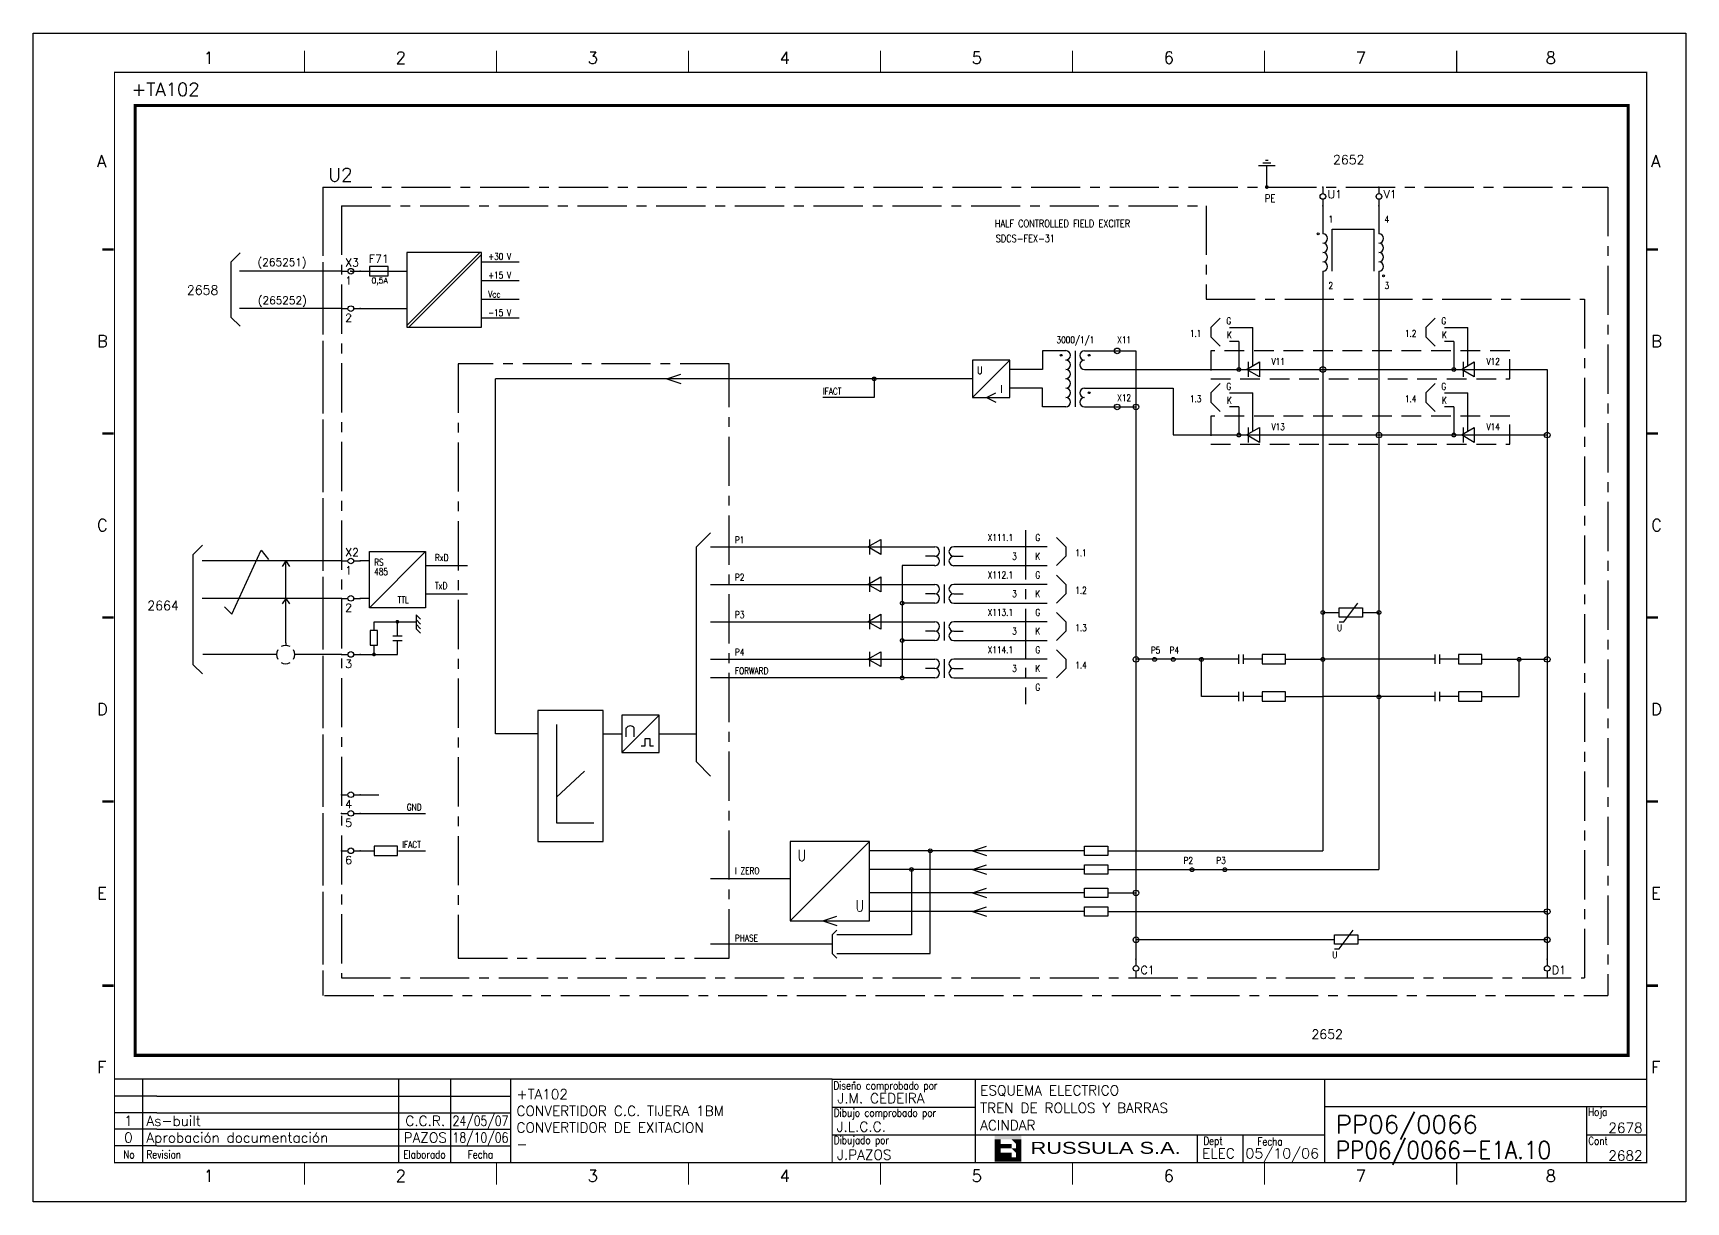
# Model space of a CAD drawing. Extents: x -25 to 1044, y -25744 to 292.
# Drawn here: x 323.4 to 743.4, y -17777.1 to -17480.1 of the extents above; entities that cross this region are included whole.
import ezdxf
from ezdxf.enums import TextEntityAlignment as Align

# ---------------------------------------------------------------- set-up
doc = ezdxf.new("R2010")
doc.units = 0
doc.header["$LTSCALE"] = 10
doc.header["$MEASUREMENT"] = 0
for name, pattern in [('CENTER', [2, 1.25, -0.25, 0.25, -0.25]), ('DASHDOT', [1, 0.5, -0.25, 0, -0.25]), ('DASHED', [0.75, 0.5, -0.25])]:
    doc.linetypes.add(name, pattern=pattern)
doc.layers.get('0').update_dxf_attribs({"linetype": 'CONTINUOUS'})
for name, color, linetype in [('1', 7, 'CONTINUOUS'), ('10', 5, 'CONTINUOUS'), ('102', 7, 'CONTINUOUS'), ('2', 7, 'CONTINUOUS'), ('25', 3, 'CONTINUOUS'), ('25K', 4, 'DASHED'), ('25PK', 4, 'CENTER'), ('35', 2, 'CONTINUOUS'), ('50', 1, 'CONTINUOUS'), ('8', 1, 'CONTINUOUS'), ('9', 6, 'CONTINUOUS'), ('DIBUJO', 7, 'CONTINUOUS'), ('NODE', 7, 'CONTINUOUS')]:
    doc.layers.add(name, color=color, linetype=linetype)
doc.styles.add('ABBSTYLE', font='ROMANS.SHX', dxfattribs={"width": 0.8})
doc.styles.add('HELVETICA', font='HELV.SHX')
doc.styles.add('LABEL', font='SIMPLEX', dxfattribs={"width": 0.8, "height": 4})
doc.styles.add('ROMANS', font='romans')
doc.styles.get("Standard").update_dxf_attribs({"font": 'simplex'})

# ---------------------------------------------------------------- blocks, each defined once
blk = doc.blocks.new('newcajec')
at = {"layer": '1'}
for p, q in [((179.4, 20.85), (0.13, 20.85)), ((7, 20.85), (7, 0)), ((71, 20.85), (71, 0)), ((84, 20.85), (84, 0.09)), ((99, 20.85), (99, 0)), ((215.2, 20.8), (215.2, 0)), ((10.6, 16.64), (0, 16.64)), ((10.6, 16.64), (99, 16.64)), ((184.64, 20.18), (184.81, 20.01)), ((184.81, 20.01), (185.18, 20.25)), ((10.6, 12.48), (0, 12.48)), ((10.6, 12.48), (99, 12.48)), ((179.4, 13.87), (215.2, 13.87)), ((368, 14.06), (368, 0)), ((10.6, 8.32), (0, 8.32)), ((10.6, 8.32), (99, 8.32)), ((10.6, 4.16), (0, 4.16)), ((10.6, 4.16), (99, 4.16)), ((179.4, 6.93), (267.63, 6.93)), ((267.63, 6.93), (302.5, 6.93)), ((270.63, 6.91), (270.63, 0)), ((282.07, 6.93), (282.07, 0)), ((368, 6.93), (383, 6.93))]:
    blk.add_line(p, q, dxfattribs=at)
for points in [[(47.5, 272.5, 0.3, 0.3, 0), (47.5, 277.91, 0.3, 0.3, 0)], [(95.5, 272.5, 0.3, 0.3, 0), (95.5, 277.91, 0.3, 0.3, 0)], [(143.5, 272.5, 0.3, 0.3, 0), (143.5, 277.91, 0.3, 0.3, 0)], [(191.5, 272.5, 0.3, 0.3, 0), (191.5, 277.91, 0.3, 0.3, 0)], [(239.5, 272.5, 0.3, 0.3, 0), (239.5, 277.91, 0.3, 0.3, 0)], [(287.5, 272.5, 0.3, 0.3, 0), (287.5, 277.91, 0.3, 0.3, 0)], [(335.5, 272.5, 0.3, 0.3, 0), (335.5, 277.91, 0.3, 0.3, 0)], [(-2.99, 228.23, 0.6, 0.6, 0), (-0.18, 228.23, 0.6, 0.6, 0)], [(383.01, 228.23, 0.6, 0.6, 0), (385.82, 228.23, 0.6, 0.6, 0)], [(-2.99, 182.23, 0.6, 0.6, 0), (-0.18, 182.23, 0.6, 0.6, 0)], [(383.01, 182.23, 0.6, 0.6, 0), (385.82, 182.23, 0.6, 0.6, 0)], [(-2.99, 136.23, 0.6, 0.6, 0), (-0.18, 136.23, 0.6, 0.6, 0)], [(383.01, 136.23, 0.6, 0.6, 0), (385.82, 136.23, 0.6, 0.6, 0)], [(-2.99, 90.23, 0.6, 0.6, 0), (-0.18, 90.23, 0.6, 0.6, 0)], [(383.01, 90.23, 0.6, 0.6, 0), (385.82, 90.23, 0.6, 0.6, 0)], [(-2.99, 44.23, 0.6, 0.6, 0), (-0.18, 44.23, 0.6, 0.6, 0)], [(383.01, 44.23, 0.6, 0.6, 0), (385.82, 44.23, 0.6, 0.6, 0)], [(383, 20.8, 0.3, 0.3, 0), (179.4, 20.8, 0.3, 0.3, 0), (179.4, 0, 0.3, 0.3, 0)], [(302.5, 20.8, 0.3, 0.3, 0), (302.5, 0, 0.3, 0.3, 0)], [(302.5, 14, 0.3, 0.3, 0), (383, 14, 0.3, 0.3, 0)], [(47.5, -5.5, 0.3, 0.3, 0), (47.5, -0.09, 0.3, 0.3, 0)], [(95.5, -5.5, 0.3, 0.3, 0), (95.5, -0.09, 0.3, 0.3, 0)], [(143.5, -5.5, 0.3, 0.3, 0), (143.5, -0.09, 0.3, 0.3, 0)], [(191.5, -5.5, 0.3, 0.3, 0), (191.5, -0.09, 0.3, 0.3, 0)], [(239.5, -5.5, 0.3, 0.3, 0), (239.5, -0.09, 0.3, 0.3, 0)], [(287.5, -5.5, 0.3, 0.3, 0), (287.5, -0.09, 0.3, 0.3, 0)], [(335.5, -5.5, 0.3, 0.3, 0), (335.5, -0.09, 0.3, 0.3, 0)]]:
    blk.add_lwpolyline(points, format="xyseb", dxfattribs=at)
at = {"layer": '1', "const_width": 0.3}
blk.add_lwpolyline([(0, 0), (0, 272.5), (383, 272.5), (383, 0)], close=True, dxfattribs=at)
at = {"layer": '2', "color": 14}
for p, q in [((221.42, 4.69), (221.42, 5.81)), ((221.42, 2.47), (221.42, 3.58))]:
    blk.add_line(p, q, dxfattribs=at)
for points in [[(220.05, 5.81), (220.05, 6.92), (226.74, 5.81), (226.74, 6.92)], [(221.42, 2.47), (220.05, 2.47), (221.42, 5.81), (220.05, 5.81)], [(221.42, 4.69), (224.25, 4.69), (221.42, 3.58), (224.25, 3.58)], [(224.25, 5.81), (225.37, 5.81), (225.37, 4.69)], [(225.37, 5.81), (226.74, 5.81), (225.37, 1.35), (226.74, 1.35)], [(224.25, 0.24), (224.25, 2.47), (220.05, 0.24), (220.05, 2.47)], [(224.25, 3.58), (225.37, 3.58), (225.37, 2.47)], [(226.74, 1.35), (226.74, 0.24), (224.25, 1.35), (224.25, 0.24)]]:
    blk.add_solid(points, dxfattribs=at)
at = {"layer": '1', "style": 'ROMANS'}
for s, p in [('1', (22.29, 274.68)), ('2', (70.29, 274.68)), ('3', (118.29, 274.68)), ('4', (166.29, 274.68)), ('5', (214.29, 274.68)), ('6', (262.29, 274.68)), ('7', (310.29, 274.68)), ('8', (357.79, 274.68)), ('A', (-4.37, 248.84)), ('A', (384.13, 248.84)), ('B', (-4.37, 203.84)), ('B', (384.13, 203.84)), ('C', (-4.37, 157.84)), ('C', (384.13, 157.84)), ('D', (-4.37, 111.84)), ('D', (384.13, 111.84)), ('E', (-4.37, 65.84)), ('E', (384.13, 65.84)), ('F', (-4.37, 22.34)), ('F', (384.13, 22.34)), ('1', (22.29, -4.82)), ('2', (70.29, -4.82)), ('3', (118.29, -4.82)), ('4', (166.29, -4.82)), ('5', (214.29, -4.82)), ('6', (262.29, -4.82)), ('7', (310.29, -4.82)), ('8', (357.79, -4.82))]:
    blk.add_text(s, height=3, dxfattribs=at).set_placement(p)
at = {"layer": '1', "style": 'LABEL', "width": 0.8}
for s, p in [('Diseno comprobado por', (179.73, 18.27)), ('Dibujo comprobado por', (179.81, 11.47)), ('Hoja', (368.38, 11.66)), ('Dibujado por', (179.83, 4.64)), ('Fecha', (285.71, 4.3)), ('Cont', (368.43, 4.46)), ('No', (2.23, 1.05)), ('Revision', (8, 1.05))]:
    blk.add_text(s, height=2, dxfattribs=at).set_placement(p)
for s, p in [('Dept', (274.61, 4.44)), ('Elaborado', (77.5, 1.05)), ('Fecha', (91.5, 1.05))]:
    blk.add_text(s, height=2, dxfattribs=at).set_placement(p, align=Align.CENTER)
at = {"layer": '10', "style": 'ROMANS'}
for tag, p in [('REV41', (3.5, 18.74)), ('REV43', (77.7, 18.74)), ('REV31', (3.5, 14.58)), ('REV33', (77.7, 14.58)), ('REV21', (3.5, 10.42)), ('REV23', (77.7, 10.42)), ('REV11', (3.5, 6.27)), ('REV13', (77.7, 6.27))]:
    blk.add_attdef(tag, text='', height=2.5, dxfattribs=at).set_placement(p, align=Align.MIDDLE)
for tag, p, height in [('REV42', (8, 17.49), 2.5), ('SHEETNAME1', (100.5, 15.83), 2.5), ('DESIGNCHECK', (180.74, 14.83), 2.5), ('DOCUMENTTYPE', (216.43, 16.8), 2.5), ('NOTA', (305.32, 15.8), 3), ('REV32', (8, 13.33), 2.5), ('SHEETNAME2', (100.5, 11.67), 2.5), ('OBJECT', (216.43, 12.4), 2.5), ('REV22', (8, 9.17), 2.5), ('SHEETNAME3', (100.5, 7.51), 2.5), ('DRAWINGCHECK', (180.53, 7.71), 2.5), ('CUSTOMER', (216.43, 8.08), 2.5), ('ORDER', (305.32, 7.3), 4.5), ('REV12', (8, 5.01), 2.5), ('SHEETNAME4', (100.5, 3.35), 2.5), ('DOCUMENT_ID', (305.32, 0.93), 4.4), ('USER', (180.63, 0.71), 2.5), ('DEPARTMENT', (271.93, 1.05), 2.5)]:
    blk.add_attdef(tag, p, '', height=height, dxfattribs=at)
for tag, width, p, p2 in [('REV44', 1.221199, (84.53, 17.49), (98.48, 17.49)), ('REV34', 1.221199, (84.53, 13.33), (98.48, 13.33)), ('REV24', 1.221199, (84.53, 9.17), (98.48, 9.17)), ('REV14', 1.221199, (84.53, 5.01), (98.48, 5.01)), ('CREATED2', 7.039915, (282.71, 1.05), (301.14, 1.05))]:
    blk.add_attdef(tag, text='', height=2.5, dxfattribs=dict(at, width=width)).set_placement(p, p2, align=Align.FIT)
for tag, p in [('SHEET', (382, 7.43)), ('NEXTSHEET', (382, 0.5))]:
    blk.add_attdef(tag, text='', height=2.5, dxfattribs=at).set_placement(p, align=Align.RIGHT)
at = {"layer": 'DIBUJO', "color": 14, "style": 'HELVETICA', "width": 1.3}
blk.add_text('RUSSULA S.A.', height=3, dxfattribs=at).set_placement((229, 2.19))
blk = doc.blocks.new('NOD', base_point=(237.5, 170))
at = {"layer": 'NODE'}
blk.add_point((237.5, 170), dxfattribs=at)
blk = doc.blocks.new('$$PLL21C')
for p, q in [((-2.5, 0), (-0.75, 0)), ((0.75, 0), (2.5, 0))]:
    blk.add_line(p, q)
at = {"layer": '2'}
blk.add_circle((0, 0), 0.75, dxfattribs=at)
for p in [(-2.5, 0), (2.5, 0)]:
    blk.add_blockref('NOD', p, dxfattribs=at)
at = {"layer": '8'}
blk.add_attdef('*A', (-1.5, -3.575), '', height=2.15, dxfattribs=at)
at = {"layer": '9'}
blk.add_attdef('ID', (-1.5, 1.25), '', height=2.15, dxfattribs=at)
blk = doc.blocks.new('$072101S')
at = {"layer": '2'}
for p, q in [((0, 0), (0, 15)), ((1.25, 10), (-1.25, 10)), ((-1.25, 10), (-1.25, 5)), ((1.25, 5), (1.25, 10)), ((-1.25, 5), (1.25, 5))]:
    blk.add_line(p, q, dxfattribs=at)
for p in [(0, 15), (0, 0)]:
    blk.add_blockref('NOD', p, dxfattribs=at)
at = {"layer": '8'}
blk.add_attdef('2A', (3.325, 11), '', height=2.15, rotation=90, dxfattribs=at)
blk.add_attdef('ID', text='', height=2.15, rotation=90, dxfattribs=at).set_placement((-2.25, 7.5), align=Align.CENTER)
blk.add_attdef('1A', text='', height=2.15, rotation=90, dxfattribs=at).set_placement((3.325, 4), align=Align.RIGHT)
blk = doc.blocks.new('$$PLD12C')
for p, q in [((0, 2.5), (0, 0.75)), ((0, -0.75), (0, -2.5))]:
    blk.add_line(p, q)
at = {"layer": '2'}
blk.add_circle((0, 0), 0.75, dxfattribs=at)
for p in [(0, 2.5), (0, -2.5)]:
    blk.add_blockref('NOD', p, dxfattribs=at)
at = {"layer": '8'}
blk.add_attdef('*A', (1.25, -1.5), '', height=2.15, dxfattribs=at)
at = {"layer": '9'}
blk.add_attdef('ID', text='', height=2.15, dxfattribs=at).set_placement((-1.25, -1.5), align=Align.RIGHT)
blk = doc.blocks.new('$$PLU21C')
for p, q in [((0, 2.5), (0, 0.75)), ((0, -0.75), (0, -2.5))]:
    blk.add_line(p, q)
at = {"layer": '2'}
blk.add_circle((0, 0), 0.75, dxfattribs=at)
for p in [(0, 2.5), (0, -2.5)]:
    blk.add_blockref('NOD', p, dxfattribs=at)
at = {"layer": '8'}
blk.add_attdef('*A', (1.25, -0.5), '', height=2.15, dxfattribs=at)
at = {"layer": '9'}
blk.add_attdef('ID', text='', height=2.15, dxfattribs=at).set_placement((-1.25, -0.5), align=Align.RIGHT)
blk = doc.blocks.new('$030107')
at = {"layer": '102'}
for start, end in [(150, 210), (60, 120), (330, 30), (240, 300)]:
    blk.add_arc((0, 0), 2.5, start, end, dxfattribs=at)

msp = doc.modelspace()

# ---------------------------------------------------------------- linework, layer by layer
at = {"layer": '2', "color": 7}
for p, q in [((376.02, -17535.94), (373.69, -17538.27)), ((373.69, -17538.27), (373.69, -17552.27)), ((418.4, -17554.37), (436.93, -17535.85)), ((437.4, -17535.85), (418.4, -17535.85)), ((418.4, -17535.85), (418.4, -17554.85)), ((437.4, -17536.32), (418.88, -17554.85)), ((437.4, -17554.85), (437.4, -17535.85)), ((437.4, -17538.22), (446.9, -17538.22)), ((401.77, -17540.6), (375.91, -17540.6)), ((437.4, -17542.97), (446.9, -17542.97)), ((401.77, -17550.1), (375.85, -17550.1)), ((406.52, -17550.1), (418.4, -17550.1)), ((437.4, -17547.72), (446.9, -17547.72)), ((373.69, -17552.27), (376.02, -17554.6)), ((418.4, -17554.85), (437.4, -17554.85)), ((437.4, -17552.47), (446.9, -17552.47)), ((364.11, -17612.57), (366.45, -17610.24)), ((364.11, -17640.58), (364.11, -17612.57)), ((401.77, -17614.23), (366.43, -17614.23)), ((373.9, -17627.76), (381.36, -17611.5)), ((381.36, -17611.5), (383.23, -17613.84)), ((387.69, -17614.23), (386.76, -17615.63)), ((387.69, -17635.05), (387.69, -17614.23)), ((387.69, -17614.23), (388.62, -17615.63)), ((401.77, -17623.73), (366.43, -17623.73)), ((372.03, -17625.9), (373.9, -17627.76)), ((387.69, -17623.73), (386.76, -17625.13)), ((387.69, -17623.73), (388.62, -17625.13)), ((387.69, -17635.05), (387.69, -17635.68)), ((385.26, -17637.98), (366.53, -17637.98)), ((401.77, -17637.98), (389.93, -17637.98)), ((366.45, -17642.91), (364.11, -17640.58))]:
    msp.add_line(p, q, dxfattribs=at)
at = {"layer": '2', "color": 3, "linetype": 'DASHDOT'}
msp.add_lwpolyline([(349.38, -17498.49, 0.784, 0.784, 0), (728.77, -17498.49, 0.784, 0.784, 0), (728.77, -17739.84, 0.784, 0.784, 0), (349.38, -17739.84, 0.784, 0.784, 0), (349.38, -17498.49, 0.784, 0.784, 0)], format="xyseb", dxfattribs=at)
at = {"layer": '25'}
for p, q in [((625.04, -17552.5), (622.66, -17554.88)), ((622.66, -17554.88), (622.66, -17557.25)), ((679.67, -17552.5), (677.29, -17554.88)), ((677.29, -17554.88), (677.29, -17557.25)), ((622.66, -17557.25), (625.04, -17559.63)), ((677.29, -17557.25), (679.67, -17559.63)), ((625.04, -17569.13), (622.66, -17571.5)), ((622.66, -17571.5), (622.66, -17573.88)), ((679.67, -17569.13), (677.29, -17571.5)), ((677.29, -17571.5), (677.29, -17573.88)), ((622.66, -17573.88), (625.04, -17576.25)), ((677.29, -17573.88), (679.67, -17576.25)), ((492.03, -17610.66), (495.59, -17607.1)), ((583.47, -17608.29), (585.85, -17610.66)), ((492.03, -17665.29), (492.03, -17610.66)), ((585.85, -17613.04), (583.47, -17615.41)), ((585.85, -17610.66), (585.85, -17613.04)), ((583.47, -17617.79), (585.85, -17620.16)), ((585.85, -17622.54), (583.47, -17624.92)), ((585.85, -17620.16), (585.85, -17622.54)), ((583.47, -17627.29), (585.85, -17629.67)), ((585.85, -17629.67), (585.85, -17632.04)), ((585.85, -17632.04), (583.47, -17634.42)), ((583.47, -17636.79), (585.85, -17639.17)), ((585.85, -17639.17), (585.85, -17641.54)), ((585.85, -17641.54), (583.47, -17643.92)), ((492.03, -17665.29), (495.59, -17668.86)), ((526.47, -17709.23), (527.66, -17708.05)), ((526.47, -17709.23), (526.47, -17713.98)), ((526.47, -17713.98), (527.66, -17715.17))]:
    msp.add_line(p, q, dxfattribs=at)
at = {"layer": '25K'}
for points in [[(622.66, -17560.79), (622.66, -17567.91), (698.67, -17567.91), (698.67, -17560.79)], [(622.66, -17577.41), (622.66, -17584.54), (698.67, -17584.54), (698.67, -17577.41)]]:
    msp.add_lwpolyline(points, close=True, dxfattribs=at)
at = {"layer": '25PK'}
for p, q in [((397.02, -17519.22), (723.61, -17519.22)), ((397.02, -17519.22), (723.61, -17519.22)), ((397.02, -17519.22), (397.02, -17724.2)), ((397.02, -17519.22), (397.02, -17724.2)), ((723.61, -17519.22), (723.61, -17724.67)), ((397.02, -17523.29), (397.02, -17724.67)), ((397.02, -17523.29), (397.02, -17724.67)), ((401.77, -17523.97), (621.48, -17523.97)), ((401.77, -17523.97), (401.77, -17720.16)), ((621.48, -17523.97), (621.48, -17547.72)), ((621.48, -17547.72), (717.67, -17547.72)), ((717.67, -17547.72), (717.67, -17720.16)), ((431.46, -17564.11), (431.46, -17715.17)), ((500.34, -17564.11), (431.46, -17564.11)), ((500.34, -17715.17), (500.34, -17564.11)), ((575.64, -17606.39), (575.64, -17650.61)), ((431.46, -17715.17), (500.34, -17715.17)), ((401.77, -17720.16), (717.67, -17720.16)), ((397.5, -17724.67), (723.61, -17724.67)), ((397.5, -17724.67), (723.61, -17724.67))]:
    msp.add_line(p, q, dxfattribs=at)
at = {"layer": '35', "linetype": 'Continuous'}
for p, q in [((639.02, -17513.83), (634.82, -17513.83)), ((637.97, -17513.13), (635.87, -17513.13)), ((637.27, -17512.43), (636.57, -17512.43)), ((636.92, -17518.98), (636.92, -17513.83)), ((416.03, -17629.66), (420.75, -17629.66))]:
    msp.add_line(p, q, dxfattribs=at)
at = {"layer": '35'}
for p, q in [((627.41, -17554.91), (633.37, -17554.91)), ((633.35, -17564.62), (633.35, -17554.91)), ((682.04, -17554.91), (688, -17554.91)), ((687.98, -17564.62), (687.98, -17554.91)), ((629.79, -17558.47), (627.41, -17558.47)), ((629.79, -17558.47), (629.79, -17565.59)), ((684.42, -17558.47), (682.04, -17558.47)), ((684.42, -17558.47), (684.42, -17565.59)), ((562.1, -17572.66), (571.6, -17563.16)), ((562.1, -17563.16), (562.1, -17572.66)), ((571.6, -17563.16), (562.1, -17563.16)), ((571.6, -17572.66), (571.6, -17563.16)), ((579.91, -17560.79), (579.91, -17565.54)), ((585.85, -17560.79), (579.91, -17560.79)), ((631.72, -17565.57), (635.02, -17563.66)), ((632.17, -17563.66), (632.17, -17567.47)), ((635.02, -17563.66), (635.02, -17567.47)), ((686.35, -17565.57), (689.64, -17563.66)), ((686.79, -17563.66), (686.79, -17567.47)), ((689.64, -17563.66), (689.64, -17567.47)), ((562.1, -17567.91), (440.96, -17567.91)), ((440.96, -17658.17), (440.96, -17567.91)), ((484.43, -17567.91), (487.99, -17566.72)), ((484.43, -17567.91), (487.99, -17569.1)), ((579.91, -17565.54), (571.6, -17565.54)), ((635.02, -17567.47), (631.72, -17565.57)), ((689.64, -17567.47), (686.35, -17565.57)), ((562.1, -17572.66), (571.6, -17572.66)), ((565.66, -17572.66), (568.04, -17571.47)), ((565.66, -17572.66), (568.04, -17573.85)), ((579.91, -17570.29), (571.6, -17570.29)), ((579.91, -17575.04), (579.91, -17570.29)), ((627.41, -17571.53), (633.37, -17571.53)), ((633.35, -17581.25), (633.35, -17571.53)), ((682.04, -17571.53), (688, -17571.53)), ((687.98, -17581.25), (687.98, -17571.53)), ((585.85, -17575.04), (579.91, -17575.04)), ((629.79, -17575.09), (627.41, -17575.09)), ((629.79, -17575.09), (629.79, -17582.22)), ((684.42, -17575.09), (682.04, -17575.09)), ((684.42, -17575.09), (684.42, -17582.22)), ((631.72, -17582.19), (635.02, -17580.29)), ((632.17, -17580.29), (632.17, -17584.09)), ((635.02, -17580.29), (635.02, -17584.09)), ((686.35, -17582.19), (689.64, -17580.29)), ((686.79, -17580.29), (686.79, -17584.09)), ((689.64, -17580.29), (689.64, -17584.09)), ((635.02, -17584.09), (631.72, -17582.19)), ((689.64, -17584.09), (686.35, -17582.19)), ((651.17, -17598.82), (651.17, -17687.86)), ((535.53, -17610.66), (538.82, -17608.76)), ((535.97, -17608.76), (535.97, -17612.56)), ((538.82, -17608.76), (538.82, -17612.56)), ((408.9, -17614.23), (406.52, -17614.23)), ((408.9, -17626.1), (423.15, -17611.85)), ((408.9, -17626.1), (408.9, -17611.85)), ((408.9, -17611.85), (423.15, -17611.85)), ((423.15, -17611.85), (423.15, -17626.1)), ((495.59, -17610.66), (552.6, -17610.66)), ((538.82, -17612.56), (535.53, -17610.66)), ((552.6, -17613.04), (550.22, -17613.04)), ((554.97, -17610.66), (554.97, -17615.41)), ((581.1, -17610.66), (557.35, -17610.66)), ((557.35, -17613.04), (559.72, -17613.04)), ((423.15, -17615.41), (433.84, -17615.41)), ((535.53, -17620.16), (538.82, -17618.26)), ((535.97, -17618.26), (535.97, -17622.06)), ((538.82, -17618.26), (538.82, -17622.06)), ((544.28, -17615.41), (544.28, -17643.92)), ((552.6, -17615.41), (544.28, -17615.41)), ((557.35, -17615.41), (581.1, -17615.41)), ((665.42, -17615.44), (665.42, -17692.61)), ((423.15, -17622.54), (433.84, -17622.54)), ((495.59, -17620.16), (552.6, -17620.16)), ((538.82, -17622.06), (535.53, -17620.16)), ((552.6, -17622.54), (550.22, -17622.54)), ((554.97, -17620.16), (554.97, -17624.92)), ((581.1, -17620.16), (557.35, -17620.16)), ((557.35, -17622.54), (559.72, -17622.54)), ((408.9, -17623.73), (406.52, -17623.73)), ((423.15, -17626.1), (408.9, -17626.1)), ((552.6, -17624.92), (544.28, -17624.92)), ((557.35, -17624.92), (581.1, -17624.92)), ((651.17, -17627.29), (655.32, -17627.29)), ((655.32, -17626.1), (661.26, -17626.1)), ((655.32, -17628.48), (655.32, -17626.1)), ((656.51, -17629.67), (660.07, -17624.92)), ((660.07, -17626.1), (661.26, -17626.1)), ((660.07, -17626.1), (660.07, -17626.1)), ((661.26, -17626.1), (661.26, -17628.48)), ((661.26, -17627.29), (665.42, -17627.29)), ((420.75, -17627.89), (421.9, -17629)), ((420.75, -17627.89), (420.75, -17631.48)), ((420.75, -17629.13), (421.9, -17630.25)), ((420.75, -17630.32), (421.9, -17631.43)), ((420.75, -17631.48), (421.9, -17632.59)), ((495.59, -17629.67), (552.6, -17629.67)), ((535.53, -17629.67), (538.82, -17627.77)), ((538.82, -17631.57), (535.53, -17629.67)), ((535.97, -17627.77), (535.97, -17631.57)), ((538.82, -17627.77), (538.82, -17631.57)), ((554.97, -17629.67), (554.97, -17634.42)), ((581.1, -17629.67), (557.35, -17629.67)), ((661.26, -17628.48), (655.32, -17628.48)), ((655.32, -17629.67), (656.51, -17629.67)), ((409.07, -17631.91), (409.07, -17635.63)), ((410.94, -17631.91), (409.07, -17631.91)), ((409.07, -17635.63), (410.94, -17635.63)), ((410.94, -17635.63), (410.94, -17631.91)), ((414.81, -17633.23), (417.18, -17633.23)), ((414.81, -17634.42), (417.18, -17634.42)), ((552.6, -17634.42), (544.28, -17634.42)), ((552.6, -17632.04), (550.22, -17632.04)), ((557.35, -17632.04), (559.72, -17632.04)), ((557.35, -17634.42), (581.1, -17634.42)), ((406.52, -17637.98), (416.03, -17637.98)), ((495.59, -17639.17), (552.6, -17639.17)), ((535.53, -17639.17), (538.82, -17637.27)), ((538.82, -17641.07), (535.53, -17639.17)), ((535.97, -17637.27), (535.97, -17641.07)), ((538.82, -17637.27), (538.82, -17641.07)), ((554.97, -17639.17), (554.97, -17643.92)), ((581.1, -17639.17), (557.35, -17639.17)), ((629.79, -17639.2), (603.66, -17639.2)), ((620.29, -17648.7), (620.29, -17639.22)), ((629.79, -17640.38), (629.79, -17638.01)), ((630.98, -17640.38), (630.98, -17638.01)), ((635.73, -17639.2), (630.98, -17639.2)), ((641.67, -17638.01), (635.73, -17638.01)), ((635.73, -17638.01), (635.73, -17640.38)), ((641.67, -17640.38), (641.67, -17638.01)), ((641.67, -17639.2), (651.17, -17639.2)), ((679.67, -17639.2), (651.17, -17639.2)), ((679.67, -17640.38), (679.67, -17638.01)), ((680.86, -17640.38), (680.86, -17638.01)), ((685.61, -17639.2), (680.86, -17639.2)), ((691.54, -17638.01), (685.61, -17638.01)), ((685.61, -17638.01), (685.61, -17640.38)), ((691.54, -17640.38), (691.54, -17638.01)), ((691.54, -17639.2), (708.17, -17639.2)), ((701.05, -17648.7), (701.05, -17639.22)), ((552.6, -17643.92), (495.59, -17643.92)), ((552.6, -17641.54), (550.22, -17641.54)), ((557.35, -17641.54), (559.72, -17641.54)), ((557.35, -17643.92), (581.1, -17643.92)), ((557.35, -17643.92), (581.1, -17643.92)), ((635.73, -17640.38), (641.67, -17640.38)), ((685.61, -17640.38), (691.54, -17640.38)), ((629.79, -17649.88), (629.79, -17647.51)), ((630.98, -17649.88), (630.98, -17647.51)), ((641.67, -17647.51), (635.73, -17647.51)), ((635.73, -17647.51), (635.73, -17649.88)), ((641.67, -17649.88), (641.67, -17647.51)), ((679.67, -17649.88), (679.67, -17647.51)), ((680.86, -17649.88), (680.86, -17647.51)), ((691.54, -17647.51), (685.61, -17647.51)), ((685.61, -17647.51), (685.61, -17649.88)), ((691.54, -17649.88), (691.54, -17647.51)), ((468.28, -17652.23), (451.65, -17652.23)), ((451.65, -17652.23), (451.65, -17685.48)), ((468.28, -17685.48), (468.28, -17652.23)), ((629.79, -17648.7), (620.29, -17648.7)), ((635.73, -17648.7), (630.98, -17648.7)), ((635.73, -17649.88), (641.67, -17649.88)), ((641.67, -17648.7), (651.17, -17648.7)), ((679.67, -17648.7), (651.17, -17648.7)), ((685.61, -17648.7), (680.86, -17648.7)), ((685.61, -17649.88), (691.54, -17649.88)), ((691.54, -17648.7), (701.05, -17648.7)), ((456.4, -17655.79), (456.4, -17680.73)), ((473.03, -17662.92), (482.53, -17653.42)), ((473.03, -17653.42), (473.03, -17662.92)), ((482.53, -17653.42), (473.03, -17653.42)), ((474.16, -17658.88), (474.16, -17656.66)), ((476.19, -17658.88), (476.19, -17656.64)), ((482.53, -17662.92), (482.53, -17653.42)), ((451.65, -17658.17), (440.96, -17658.17)), ((468.28, -17658.17), (473.03, -17658.17)), ((478.97, -17659.35), (480.15, -17659.35)), ((478.97, -17661.17), (478.97, -17659.35)), ((480.15, -17659.35), (480.15, -17661.17)), ((482.53, -17658.17), (492.03, -17658.17)), ((473.03, -17662.92), (482.53, -17662.92)), ((477.97, -17661.17), (478.97, -17661.17)), ((480.15, -17661.17), (481.05, -17661.17)), ((456.4, -17674.2), (463.53, -17667.67)), ((406.52, -17673.61), (411.27, -17673.61)), ((406.52, -17678.36), (423.15, -17678.36)), ((456.4, -17680.73), (465.9, -17680.73)), ((451.65, -17685.48), (468.28, -17685.48)), ((515.78, -17705.67), (535.97, -17685.48)), ((406.52, -17687.86), (410.09, -17687.86)), ((416.03, -17686.7), (410.09, -17686.7)), ((410.09, -17686.7), (410.09, -17689.07)), ((410.09, -17689.07), (416.03, -17689.07)), ((416.03, -17689.07), (416.03, -17686.7)), ((416.26, -17687.86), (423.15, -17687.86)), ((590.6, -17687.86), (535.97, -17687.86)), ((551.41, -17713.98), (551.41, -17687.86)), ((562.1, -17687.86), (565.66, -17686.67)), ((562.1, -17687.86), (565.66, -17689.04)), ((590.6, -17686.67), (596.54, -17686.67)), ((590.6, -17689.04), (590.6, -17686.67)), ((596.54, -17689.04), (590.6, -17689.04)), ((596.54, -17686.67), (596.54, -17689.04)), ((596.54, -17687.86), (651.17, -17687.86)), ((590.6, -17692.61), (535.97, -17692.61)), ((546.66, -17692.61), (546.66, -17709.23)), ((562.1, -17692.61), (565.66, -17691.42)), ((562.1, -17692.61), (565.66, -17693.79)), ((590.6, -17691.42), (596.54, -17691.42)), ((590.6, -17693.79), (590.6, -17691.42)), ((596.54, -17693.79), (590.6, -17693.79)), ((596.54, -17691.42), (596.54, -17693.79)), ((596.54, -17692.61), (665.42, -17692.61)), ((515.78, -17694.98), (495.59, -17694.98)), ((590.6, -17698.55), (535.97, -17698.55)), ((562.1, -17698.55), (565.66, -17697.36)), ((562.1, -17698.55), (565.66, -17699.73)), ((590.6, -17697.36), (596.54, -17697.36)), ((590.6, -17699.73), (590.6, -17697.36)), ((596.54, -17697.36), (596.54, -17699.73)), ((596.54, -17698.55), (603.66, -17698.55)), ((562.1, -17703.3), (565.66, -17702.11)), ((596.54, -17699.73), (590.6, -17699.73)), ((590.6, -17702.11), (596.54, -17702.11)), ((590.6, -17704.48), (590.6, -17702.11)), ((596.54, -17702.11), (596.54, -17704.48)), ((524.1, -17705.67), (527.66, -17704.48)), ((524.1, -17705.67), (527.66, -17706.86)), ((590.6, -17703.3), (535.97, -17703.3)), ((562.1, -17703.3), (565.66, -17704.48)), ((596.54, -17704.48), (590.6, -17704.48)), ((596.54, -17703.3), (708.17, -17703.3)), ((546.66, -17709.23), (527.66, -17709.23)), ((603.66, -17710.42), (654.14, -17710.42)), ((654.14, -17709.23), (660.07, -17709.23)), ((654.14, -17711.61), (654.14, -17709.23)), ((655.32, -17712.8), (658.89, -17708.05)), ((658.89, -17709.23), (660.07, -17709.23)), ((658.89, -17709.23), (658.89, -17709.23)), ((660.07, -17709.23), (660.07, -17711.61)), ((660.07, -17710.42), (708.17, -17710.42)), ((526.47, -17711.61), (495.59, -17711.61)), ((527.66, -17713.98), (551.41, -17713.98)), ((660.07, -17711.61), (654.14, -17711.61)), ((654.14, -17712.8), (655.32, -17712.8))]:
    msp.add_line(p, q, dxfattribs=at)
for points in [[(637.15, -17519.22, 0.475, 0.475, 1), (636.68, -17519.22, 0.475, 0.475, 1)], [(415.76, -17629.67, 0.475, 0.475, 1), (416.23, -17629.67, 0.475, 0.475, 1)], [(409.82, -17637.98, 0.475, 0.475, 1), (410.29, -17637.98, 0.475, 0.475, 1)]]:
    msp.add_lwpolyline(points, format="xyseb", close=True, dxfattribs=at)
for points in [[(537.16, -17567.91), (537.16, -17572.66), (524.1, -17572.66)], [(410.06, -17631.91), (410.06, -17629.67), (416.03, -17629.67)], [(416.03, -17633.23), (416.03, -17629.67)], [(410.06, -17637.98), (410.06, -17635.63)], [(416.03, -17637.98), (416.03, -17634.42)]]:
    msp.add_lwpolyline(points, dxfattribs=at)
msp.add_lwpolyline([(515.78, -17705.67), (535.97, -17705.67), (535.97, -17685.48), (515.78, -17685.48)], close=True, dxfattribs=at)
for centre, radius in [((649.98, -17531.1), 0.238), ((666.61, -17541.78), 0.238), ((584.66, -17561.97), 0.238), ((591.79, -17561.97), 0.238), ((537.16, -17567.97), 0.475), ((629.79, -17565.59), 0.475), ((684.42, -17565.59), 0.475), ((591.79, -17571.47), 0.238), ((629.79, -17582.22), 0.475), ((684.42, -17582.22), 0.475), ((544.28, -17624.92), 0.475), ((651.17, -17627.32), 0.475), ((665.42, -17627.32), 0.475), ((544.28, -17634.42), 0.475), ((608.41, -17639.22), 0.475), ((613.16, -17639.22), 0.475), ((620.29, -17639.22), 0.475), ((651.17, -17639.22), 0.475), ((701.05, -17639.22), 0.475), ((544.28, -17643.92), 0.475), ((665.42, -17648.73), 0.475), ((551.41, -17687.86), 0.475), ((546.66, -17692.61), 0.475), ((617.91, -17692.67), 0.475), ((626.23, -17692.67), 0.475)]:
    msp.add_circle(centre, radius, dxfattribs=at)
for centre, radius, start, end in [((552.6, -17611.85), 1.19, 270, 90), ((552.6, -17614.23), 1.19, 270, 90), ((557.35, -17611.85), 1.19, 90, 270), ((557.35, -17614.23), 1.19, 90, 270), ((552.6, -17621.35), 1.19, 270, 90), ((552.6, -17623.73), 1.19, 270, 90), ((557.35, -17621.35), 1.19, 90, 270), ((557.35, -17623.73), 1.19, 90, 270), ((552.6, -17630.85), 1.19, 270, 90), ((557.35, -17630.85), 1.19, 90, 270), ((552.6, -17633.23), 1.19, 270, 90), ((557.35, -17633.23), 1.19, 90, 270), ((552.6, -17640.35), 1.19, 270, 90), ((557.35, -17640.35), 1.19, 90, 270), ((552.6, -17642.73), 1.19, 270, 90), ((557.35, -17642.73), 1.19, 90, 270), ((475.19, -17657.36), 1.23, 35.7975, 146.6923)]:
    msp.add_arc(centre, radius, start, end, dxfattribs=at)
at = {"layer": '50', "color": 12}
for p, q in [((651.17, -17523.97), (651.17, -17531.1)), ((665.42, -17523.97), (665.42, -17531.1)), ((653.54, -17529.91), (664.23, -17529.91)), ((653.54, -17540.6), (653.54, -17529.91)), ((664.23, -17540.6), (664.23, -17529.91)), ((651.17, -17540.6), (651.17, -17598.79)), ((665.42, -17540.6), (665.42, -17615.41)), ((588.22, -17560.79), (588.22, -17575.04)), ((590.6, -17560.81), (603.66, -17560.81)), ((603.66, -17560.81), (603.66, -17716.36)), ((590.6, -17565.57), (608.41, -17565.57)), ((608.41, -17565.57), (708.17, -17565.57)), ((708.17, -17565.59), (708.17, -17716.36)), ((590.6, -17570.32), (613.16, -17570.32)), ((613.16, -17570.29), (613.16, -17582.19)), ((590.6, -17575.07), (603.66, -17575.07)), ((613.16, -17582.19), (708.17, -17582.19))]:
    msp.add_line(p, q, dxfattribs=at)
at = {"layer": '50'}
for centre in [(598.91, -17560.84), (598.91, -17575.09)]:
    msp.add_circle(centre, 0.713, dxfattribs=at)
at = {"layer": '50', "color": 12}
for centre in [(651.17, -17565.59), (603.66, -17575.09), (665.42, -17582.22), (708.17, -17582.22), (603.66, -17639.22), (708.17, -17639.22), (603.66, -17698.57), (708.17, -17703.32), (603.66, -17710.48), (708.17, -17710.48)]:
    msp.add_circle(centre, 0.713, dxfattribs=at)
for centre, start, end in [((651.17, -17532.28), 270, 90), ((651.17, -17534.66), 270, 90), ((665.42, -17532.28), 270, 90), ((665.42, -17534.66), 270, 90), ((651.17, -17537.03), 270, 90), ((651.17, -17539.41), 270, 90), ((665.42, -17537.03), 270, 90), ((665.42, -17539.41), 270, 90), ((585.85, -17561.97), 270, 90), ((585.85, -17564.35), 270, 90), ((590.6, -17562), 90, 270), ((590.6, -17564.38), 90, 270), ((585.85, -17566.72), 270, 90), ((585.85, -17569.1), 270, 90), ((585.85, -17571.47), 270, 90), ((585.85, -17573.85), 270, 90), ((590.6, -17571.5), 90, 270), ((590.6, -17573.88), 90, 270)]:
    msp.add_arc(centre, 1.19, start, end, dxfattribs=at)
at = {"layer": 'DIBUJO'}
msp.add_lwpolyline([(323.42, -17480.09), (743.42, -17480.09), (743.42, -17777.09), (323.42, -17777.09), (323.42, -17480.09)], dxfattribs=at)

# ---------------------------------------------------------------- block references
at = {"layer": '2', "color": 7}
ref = msp.add_blockref('newcajec', (344.1, -17767.09), dxfattribs=dict(at, xscale=1.016513761467893, yscale=1.016513761467893, zscale=1.016513761467893))
ref.add_attrib('REV24', '24/05/07', dxfattribs={"layer": '10', "height": 2.541, "style": 'ROMANS', "width": 0.728168}).set_placement((430.02, -17757.76), (444.2, -17757.76), align=Align.FIT)
ref.add_attrib('SHEETNAME3', 'CONVERTIDOR DE EXITACION', (446.26, -17759.46), dxfattribs={"layer": '10', "height": 2.5413, "style": 'ROMANS'})
ref.add_attrib('SHEETNAME2', 'CONVERTIDOR C.C. TIJERA 1BM', (446.26, -17755.23), dxfattribs={"layer": '10', "height": 2.5413, "style": 'ROMANS'})
ref.add_attrib('SHEETNAME1', '+TA102', (446.26, -17751), dxfattribs={"layer": '10', "height": 2.541, "style": 'ROMANS'})
ref.add_attrib('USER', 'J.PAZOS', (527.71, -17766.37), dxfattribs={"layer": '10', "height": 2.541, "style": 'ROMANS'})
ref.add_attrib('DRAWINGCHECK', 'J.L.C.C.', (527.61, -17759.24), dxfattribs={"layer": '10', "height": 2.541, "style": 'ROMANS'})
ref.add_attrib('DESIGNCHECK', 'J.M. CEDEIRA', (527.82, -17752.01), dxfattribs={"layer": '10', "height": 2.5413, "style": 'ROMANS'})
ref.add_attrib('REV22', 'As-built', (352.23, -17757.76), dxfattribs={"layer": '10', "height": 2.541, "style": 'ROMANS'})
ref.add_attrib('REV12', 'Aprobación documentación', (352.23, -17761.99), dxfattribs={"layer": '10', "height": 2.5413, "style": 'ROMANS'})
ref.add_attrib('REV21', '1', dxfattribs={"layer": '10', "height": 2.54, "style": 'ROMANS'}).set_placement((347.65, -17756.49), align=Align.MIDDLE)
ref.add_attrib('REV11', '0', dxfattribs={"layer": '10', "height": 2.54, "style": 'ROMANS'}).set_placement((347.65, -17760.72), align=Align.MIDDLE)
ref.add_attrib('SHEETNAME4', '-', (446.26, -17763.69), dxfattribs={"layer": '10', "height": 2.54, "style": 'ROMANS'})
ref.add_attrib('REV14', '18/10/06', dxfattribs={"layer": '10', "height": 2.541, "style": 'ROMANS', "width": 0.728168}).set_placement((430.02, -17761.99), (444.2, -17761.99), align=Align.FIT)
ref.add_attrib('REV23', 'C.C.R.', dxfattribs={"layer": '10', "height": 2.541, "style": 'ROMANS'}).set_placement((423.08, -17756.49), align=Align.MIDDLE)
ref.add_attrib('REV13', 'PAZOS', dxfattribs={"layer": '10', "height": 2.541, "style": 'ROMANS'}).set_placement((423.08, -17760.72), align=Align.MIDDLE)
ref.add_attrib('DOCUMENT_ID', 'PP06/0066-E1A.10', (654.46, -17766.14), dxfattribs={"layer": '10', "height": 4.4727, "style": 'ROMANS', "width": 0.9})
ref.add_attrib('ORDER', 'PP06/0066', (654.46, -17759.66), dxfattribs={"layer": '10', "height": 4.574, "style": 'ROMANS'})
ref.add_attrib('CUSTOMER', 'ACINDAR', (564.1, -17758.87), dxfattribs={"layer": '10', "height": 2.541, "style": 'ROMANS'})
ref.add_attrib('OBJECT', 'TREN DE ROLLOS Y BARRAS', (564.1, -17754.48), dxfattribs={"layer": '10', "height": 2.5413, "style": 'ROMANS'})
ref.add_attrib('DOCUMENTTYPE', 'ESQUEMA ELECTRICO', (564.1, -17750.01), dxfattribs={"layer": '10', "height": 2.5413, "style": 'ROMANS'})
ref.add_attrib('CREATED2', '05/10/06', dxfattribs={"layer": '10', "height": 2.541, "style": 'ROMANS', "width": 0.961976}).set_placement((631.47, -17766.02), (650.21, -17766.02), align=Align.FIT)
ref.add_attrib('DEPARTMENT', 'ELEC', (620.52, -17766.02), dxfattribs={"layer": '10', "height": 2.541, "style": 'ROMANS'})
ref.add_attrib('NEXTSHEET', '2682', dxfattribs={"layer": '10', "height": 2.541, "style": 'ROMANS'}).set_placement((732.4, -17766.58), align=Align.RIGHT)
ref.add_attrib('SHEET', '2678', dxfattribs={"layer": '10', "height": 2.541, "style": 'ROMANS'}).set_placement((732.4, -17759.53), align=Align.RIGHT)
at = {"layer": '2', "color": 7, "xscale": 0.9500662367940955, "yscale": 0.9500662367940955, "zscale": 0.9500662367940955}
for name, p, values in [('$$PLU21C', (651.17, -17521.6), {'*A': 'U1'}), ('$$PLU21C', (665.42, -17521.6), {'*A': 'V1'}), ('$$PLL21C', (404.15, -17540.6), {'ID': 'X3', '*A': '1'}), ('$$PLL21C', (404.15, -17550.1), {'*A': '2'}), ('$$PLL21C', (404.15, -17614.23), {'ID': 'X2', '*A': '1'}), ('$$PLL21C', (404.15, -17623.73), {'*A': '2'}), ('$$PLL21C', (404.15, -17637.98), {'*A': '3'}), ('$$PLL21C', (404.15, -17673.61), {'*A': '4'}), ('$$PLL21C', (404.15, -17678.36), {'*A': '5'}), ('$$PLL21C', (404.15, -17687.86), {'*A': '6'}), ('$$PLD12C', (603.66, -17717.75), {'*A': 'C1'}), ('$$PLD12C', (708.17, -17717.75), {'*A': 'D1'})]:
    msp.add_blockref(name, p, dxfattribs=at).add_auto_attribs(values)
at = {"layer": '2', "color": 7}
ref = msp.add_blockref('$072101S', (404.15, -17540.6), dxfattribs=dict(at, xscale=0.9500662367940639, yscale=0.9500662367940639, zscale=0.9500662367940639, rotation=270))
ref.add_attrib('ID', 'F71', dxfattribs={"layer": '8', "height": 2.043}).set_placement((411.27, -17538.46), align=Align.CENTER)
ref.add_attrib('1A', '0,5A', dxfattribs={"layer": '8', "height": 1.425}).set_placement((413.57, -17543.67), align=Align.RIGHT)
at = {"layer": '2', "color": 7, "xscale": 0.9333984080783619, "yscale": 0.9333984080783619, "zscale": 0.9333984080783619}
msp.add_blockref('$030107', (387.6, -17638.01), dxfattribs=at)

# ---------------------------------------------------------------- texts
at = {"layer": '2', "color": 6}
for s, height, p in [('+TA102', 3.36, (348.46, -17496.07)), ('U2', 3.42, (398.45, -17517.8)), ('(265251)', 1.96, (380.48, -17539.29)), ('(265252)', 1.96, (380.54, -17549))]:
    msp.add_text(s, height=height, dxfattribs=at).set_placement(p)
at = {"layer": '2', "color": 7, "style": 'ROMANS'}
for s, p in [('2652', (653.74, -17513.42)), ('2658', (362.5, -17546.56)), ('2664', (352.45, -17626.72)), ('2652', (648.26, -17735.64))]:
    msp.add_text(s, height=2.333, dxfattribs=at).set_placement(p)
at = {"layer": '25', "style": 'ABBSTYLE', "width": 0.8}
for s, height, p in [('PE', 1.9, (636.44, -17523.02)), ('1', 1.71, (652.59, -17528.25)), ('4', 1.71, (666.84, -17528.25)), ('HALF CONTROLLED FIELD EXCITER', 1.9001, (567.8, -17529.43)), ('SDCS-FEX-31', 1.9001, (568.04, -17533.23)), ('+30 V', 1.71, (439.05, -17537.72)), ('+15 V', 1.71, (439.05, -17542.48)), ('2', 1.71, (652.59, -17545.11)), ('3', 1.71, (666.84, -17545.11)), ('Vcc', 1.71, (439.05, -17547.31)), ('-15 V', 1.71, (439.05, -17552)), ('1.1', 1.71, (617.36, -17557.25)), ('1.2', 1.71, (671.99, -17557.25)), ('3000/1/1', 1.71, (583.47, -17558.89)), ('X11', 1.71, (598.91, -17558.89)), ('V11', 1.71, (638.1, -17564.38)), ('V12', 1.71, (692.73, -17564.38)), ('U', 1.9, (563.29, -17566.72)), ('IFACT', 1.71, (524.1, -17571.95)), ('I', 1.9, (569.22, -17571.47)), ('X12', 1.71, (598.91, -17573.61)), ('1.3', 1.71, (617.36, -17573.88)), ('1.4', 1.71, (671.99, -17573.88)), ('V13', 1.71, (638.1, -17581)), ('V14', 1.71, (692.73, -17581)), ('P1', 1.71, (501.77, -17609.71)), ('RS', 1.71, (410.09, -17615.41)), ('RxD', 1.71, (425.53, -17614.23)), ('1.1', 1.71, (588.22, -17613.04)), ('485', 1.71, (410.09, -17617.79)), ('P2', 1.71, (501.77, -17619.21)), ('TxD', 1.71, (425.53, -17621.35)), ('1.2', 1.71, (588.22, -17622.54)), ('TTL', 1.71, (416.03, -17624.92)), ('P3', 1.71, (501.77, -17628.72)), ('1.3', 1.71, (588.22, -17632.04)), ('U', 1.71, (654.73, -17632.04)), ('P4', 1.71, (501.77, -17638.22)), ('1.4', 1.71, (588.22, -17641.54)), ('P5', 1.71, (607.46, -17637.74)), ('P4', 1.71, (612.21, -17637.74)), ('FORWARD', 1.71, (501.77, -17642.97)), ('GND', 1.71, (418.4, -17677.64)), ('IFACT', 1.71, (417.21, -17687.14)), ('U', 2.85, (517.68, -17690.47)), ('P2', 1.71, (615.78, -17691.18)), ('P3', 1.71, (624.09, -17691.18)), ('I ZERO', 1.71, (501.77, -17693.79)), ('U', 2.85, (532.41, -17703.3)), ('PHASE', 1.71, (501.77, -17710.9)), ('U', 1.71, (653.54, -17715.17))]:
    msp.add_text(s, height=height, dxfattribs=at).set_placement(p)
for s, p in [('G', (627.26, -17553.23)), ('K', (627.41, -17556.78)), ('G', (681.89, -17553.23)), ('K', (682.04, -17556.78)), ('G', (627.26, -17569.86)), ('K', (627.41, -17573.41)), ('G', (681.89, -17569.86)), ('K', (682.04, -17573.41)), ('X111.1', (569.22, -17608.29)), ('G', (578.72, -17608.29)), ('3', (572.79, -17613.04)), ('K', (578.72, -17613.04)), ('X112.1', (569.22, -17617.79)), ('G', (578.72, -17617.79)), ('3', (572.79, -17622.54)), ('K', (578.72, -17622.54)), ('X113.1', (569.22, -17627.29)), ('G', (578.72, -17627.29)), ('3', (572.79, -17632.04)), ('K', (578.72, -17632.04)), ('X114.1', (569.22, -17636.79)), ('G', (578.72, -17636.79)), ('3', (572.79, -17641.54)), ('K', (578.72, -17641.54)), ('G', (578.72, -17646.32))]:
    msp.add_text(s, height=1.71, dxfattribs=at).set_placement(p, align=Align.MIDDLE)

doc.saveas('drawing.dxf')
